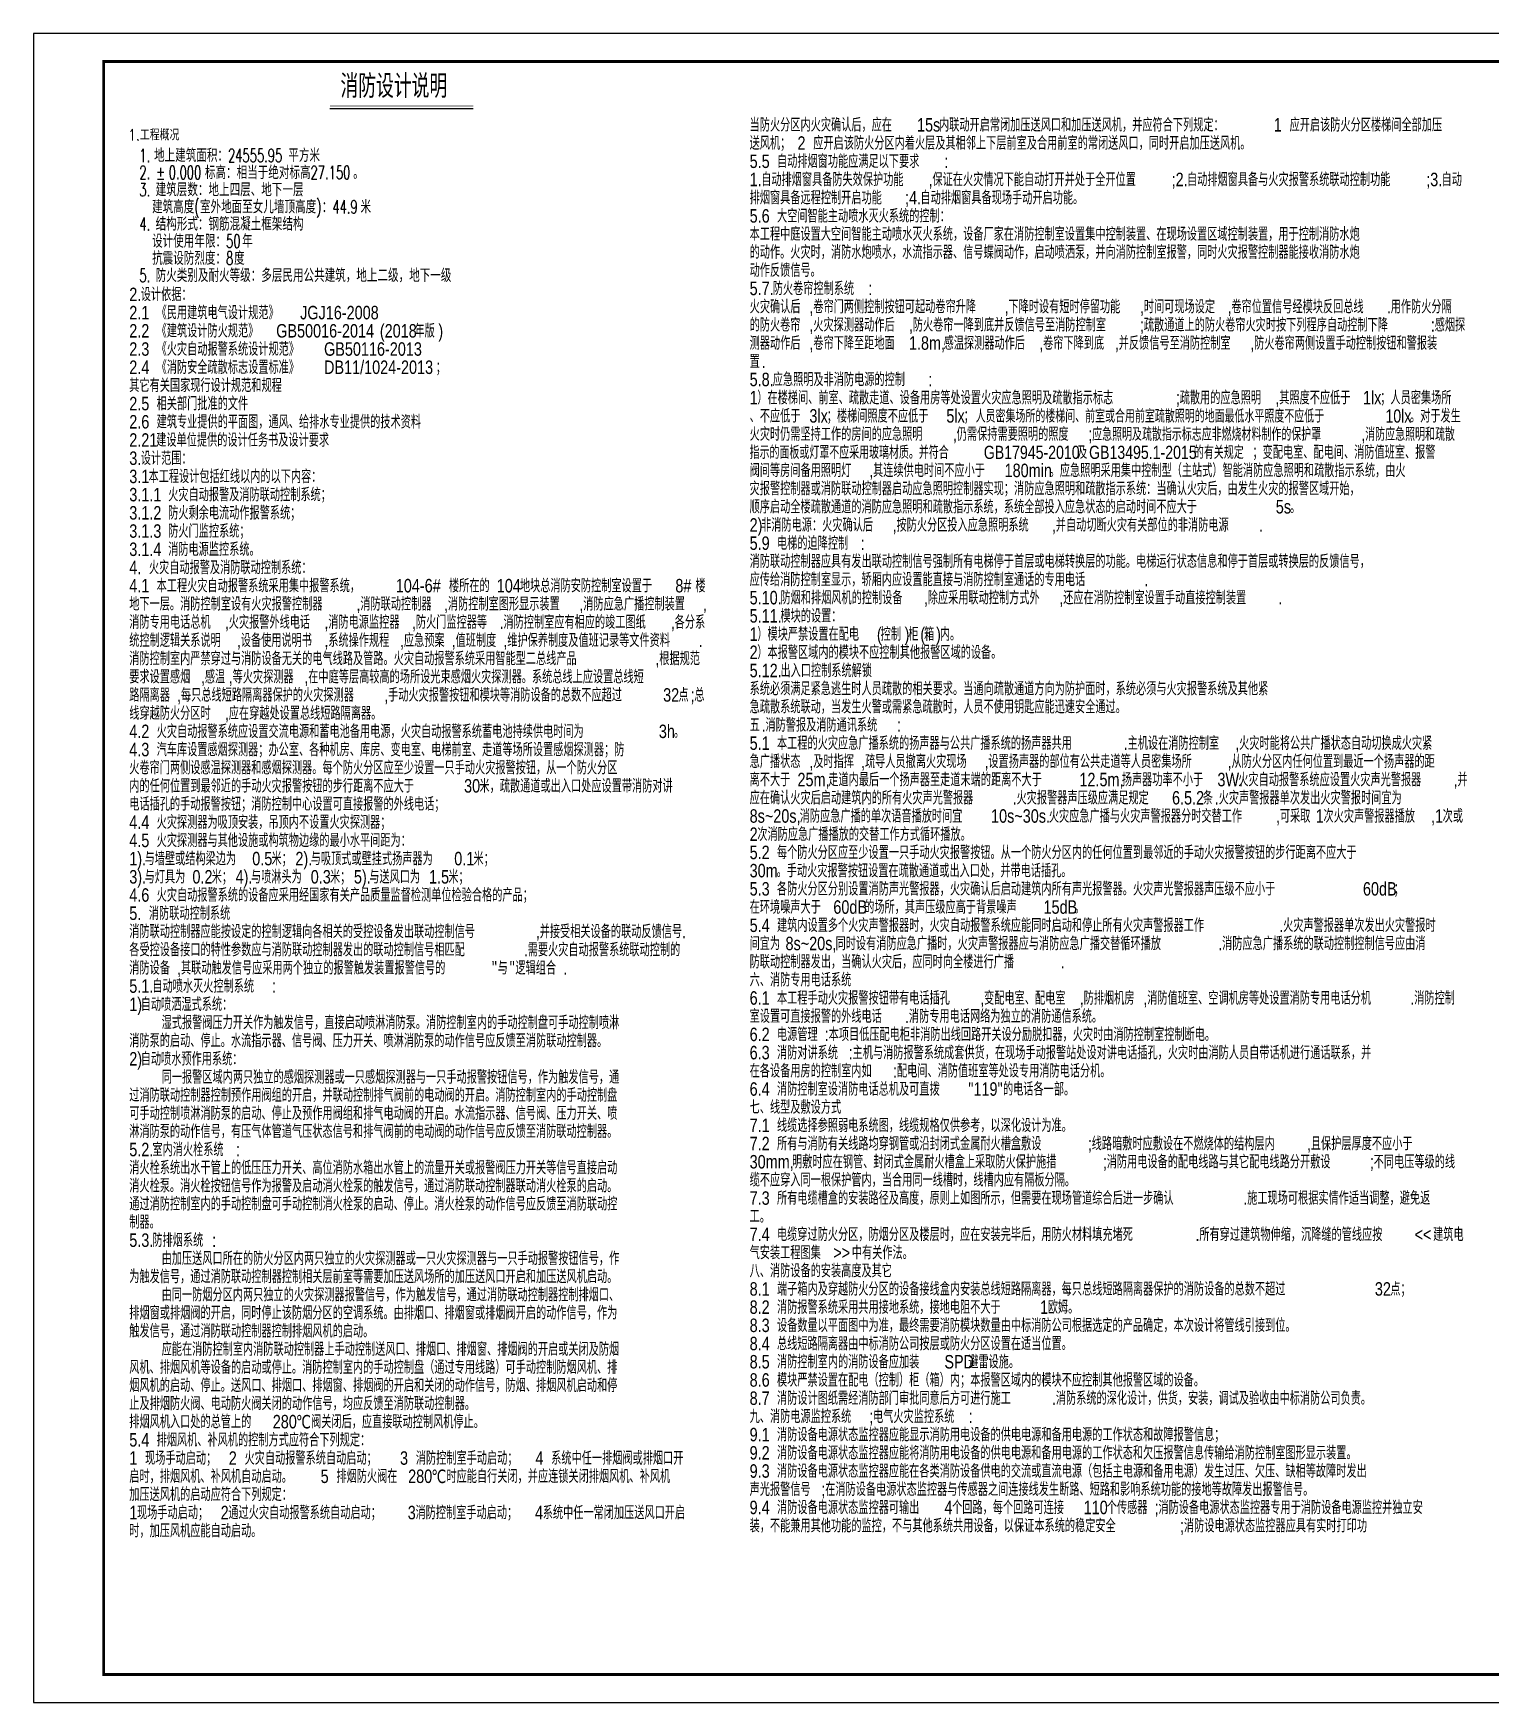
# Model space of a CAD drawing. Extents: x -54686 to 596156, y -555137 to 71395.
# Drawn here: x 84279 to 136153, y -411315 to -351915 of the extents above; entities that cross this region are included whole.
import ezdxf

# ---------------------------------------------------------------- set-up
doc = ezdxf.new("R2010")
doc.units = 0
doc.header["$LTSCALE"] = 1000
for name, color, linetype in [('DIM-系统', 3, 'CONTINUOUS'), ('TEL_TEXT', 3, 'CONTINUOUS'), ('TEL_TITLE', 6, 'CONTINUOUS')]:
    doc.layers.add(name, color=color, linetype=linetype)
doc.styles.add('_HZXY', font='ROS', dxfattribs={"width": 0.7, "bigfont": 'JD'})
doc.styles.add('_JD', font='ROS', dxfattribs={"width": 0.8, "bigfont": 'JD'})
doc.styles.add('_TEL_DIM', font='SIMPLEX', dxfattribs={"width": 0.8, "height": 3.5, "bigfont": 'HZTXT'})

msp = doc.modelspace()

# ---------------------------------------------------------------- linework, layer by layer
at = {"layer": 'TEL_TEXT', "color": 7}
msp.add_line((99940, -354597), (94837, -354597), dxfattribs=at)
at = {"layer": 'TEL_TEXT', "color": 0, "const_width": 21.4}
msp.add_lwpolyline([(99940, -354499), (94837, -354499)], dxfattribs=at)
at = {"layer": 'TEL_TITLE', "color": 6}
msp.add_lwpolyline([(84279, -411315), (168379, -411315), (168379, -351915), (84279, -351915)], close=True, dxfattribs=at)
at = {"layer": 'TEL_TITLE', "color": 6, "const_width": 100}
msp.add_lwpolyline([(86779, -410315), (167379, -410315), (167379, -352915), (86779, -352915)], close=True, dxfattribs=at)

# ---------------------------------------------------------------- texts
at = {"layer": 'DIM-系统', "style": '_TEL_DIM', "width": 0.8}
msp.add_text('1.工程概况 ', height=400, dxfattribs=at).set_placement((87660, -355724))
at = {"layer": 'TEL_TEXT'}
for s, height, style, width, p in [('消防设计说明', 833.3, '_HZXY', 0.8, (95211, -354210)), ('当防火分区内火灾确认后，应在', 476.28, '_JD', 0.8, (109776, -355409)), ('15s', 480, '_JD', 0.8, (115735, -355409)), ('内联动开启常闭加压送风口和加压送风机，并应符合下列规定：', 476.28, '_JD', 0.8, (116517, -355409)), ('1', 480, '_JD', 0.8, (128436, -355409)), ('应开启该防火分区楼梯间全部加压', 476.28, '_JD', 0.8, (128998, -355409)), ('送风机；', 476.3, '_JD', 0.8, (109776, -356057)), ('2', 480, '_JD', 0.8, (111479, -356057)), ('应开启该防火分区内着火层及其相邻上下层前室及合用前室的常闭送风口，同时开启加压送风机。', 476.28, '_JD', 0.8, (112041, -356057)), ('1.', 470, '_TEL_DIM', 0.64, (88051, -356492)), ('地上建筑面积：', 470, '_TEL_DIM', 0.8, (88575, -356492)), ('24555.95', 470, '_TEL_DIM', 0.64, (91207, -356492)), ('平方米', 470, '_TEL_DIM', 0.8, (93355, -356492)), ('5.5', 480, '_JD', 0.8, (109776, -356705)), ('自动排烟窗功能应满足以下要求', 476.28, '_JD', 0.8, (110750, -356705)), (':', 480, '_JD', 0.8, (116709, -356705)), ('2.', 470, '_TEL_DIM', 0.64, (88051, -357102)), ('±', 470, '_TEL_DIM', 0.8, (88632, -357102)), ('0.000', 470, '_TEL_DIM', 0.64, (89097, -357102)), ('标高：相当于绝对标高', 470, '_TEL_DIM', 0.8, (90386, -357102)), ('27.150', 470, '_TEL_DIM', 0.64, (94146, -357102)), ('。', 470, '_TEL_DIM', 0.8, (95665, -357102)), ('1.', 480, '_JD', 0.8, (109776, -357353)), ('自动排烟窗具备防失效保护功能', 476.28, '_JD', 0.8, (110187, -357353)), ('保证在火灾情况下能自动打开并处于全开位置', 476.28, '_JD', 0.8, (116284, -357353)), (';2.', 480, '_JD', 0.8, (124798, -357353)), ('自动排烟窗具备与火灾报警系统联动控制功能', 476.28, '_JD', 0.8, (125346, -357353)), (';3.', 480, '_JD', 0.8, (133860, -357353)), ('自动', 476.3, '_JD', 0.8, (134408, -357353)), ('3.', 470, '_TEL_DIM', 0.64, (88051, -357712)), ('建筑层数：地上四层、地下一层', 470, '_TEL_DIM', 0.8, (88632, -357712)), ('排烟窗具备远程控制开启功能', 476.28, '_JD', 0.8, (109776, -358001)), (';4.', 480, '_JD', 0.8, (115310, -358001)), ('自动排烟窗具备现场手动开启功能。', 476.28, '_JD', 0.8, (115858, -358001)), (',', 480, '_JD', 0.8, (116147, -357353)), ('建筑高度', 470, '_TEL_DIM', 0.8, (88505, -358322)), ('(', 470, '_TEL_DIM', 0.64, (90009, -358322)), ('室外地面至女儿墙顶高度', 470, '_TEL_DIM', 0.8, (90210, -358322)), (')', 470, '_TEL_DIM', 0.64, (94346, -358322)), ('：', 470, '_TEL_DIM', 0.8, (94546, -358322)), ('44.9', 470, '_TEL_DIM', 0.64, (94922, -358322)), ('米', 470, '_TEL_DIM', 0.8, (95925, -358322)), ('5.6', 480, '_JD', 0.8, (109776, -358649)), ('大空间智能主动喷水灭火系统的控制：', 476.28, '_JD', 0.8, (110750, -358649)), ('4.', 470, '_TEL_DIM', 0.64, (88051, -358932)), ('结构形式：钢筋混凝土框架结构', 470, '_TEL_DIM', 0.8, (88632, -358932)), ('本工程中庭设置大空间智能主动喷水灭火系统，设备厂家在消防控制室设置集中控制装置、在现场设置区域控制装置，用于控制消防水炮', 476.28, '_JD', 0.8, (109776, -359294)), ('设计使用年限：', 470, '_TEL_DIM', 0.8, (88505, -359542)), ('50', 470, '_TEL_DIM', 0.64, (91137, -359542)), ('年', 470, '_TEL_DIM', 0.8, (91710, -359542)), ('抗震设防烈度：', 470, '_TEL_DIM', 0.8, (88505, -360152)), ('8', 470, '_TEL_DIM', 0.64, (91137, -360152)), ('度', 470, '_TEL_DIM', 0.8, (91424, -360152)), ('的动作。火灾时，消防水炮喷水，水流指示器、信号蝶阀动作，启动喷洒泵，并向消防控制室报警，同时火灾报警控制器能接收消防水炮', 476.28, '_JD', 0.8, (109776, -359938)), ('5.', 470, '_TEL_DIM', 0.64, (88051, -360762)), ('防火类别及耐火等级：多层民用公共建筑，地上二级，地下一级', 470, '_TEL_DIM', 0.8, (88632, -360762)), ('动作反馈信号。', 476.3, '_JD', 0.8, (109776, -360582)), ('2.', 480, '_JD', 0.8, (87693, -361443)), ('设计依据：', 476.3, '_JD', 0.8, (88104, -361443)), ('5.7.', 480, '_JD', 0.8, (109776, -361230)), ('防火卷帘控制系统', 476.3, '_JD', 0.8, (110599, -361230)), (':', 480, '_JD', 0.8, (114004, -361230)), ('2.1', 480, '_JD', 0.8, (87693, -362091)), ('《民用建筑电气设计规范》', 476.28, '_JD', 0.8, (88667, -362091)), ('JGJ16-2008', 480, '_JD', 0.8, (93775, -362091)), ('火灾确认后', 476.3, '_JD', 0.8, (109776, -361878)), ('卷帘门两侧控制按钮可起动卷帘升降', 476.28, '_JD', 0.8, (112042, -361878)), ('下降时设有短时停留功能', 476.28, '_JD', 0.8, (118989, -361878)), ('时间可现场设定', 476.3, '_JD', 0.8, (123809, -361878)), ('卷帘位置信号经模块反回总线', 476.28, '_JD', 0.8, (126926, -361878)), ('用作防火分隔', 476.3, '_JD', 0.8, (132597, -361878)), ('2.2', 480, '_JD', 0.8, (87693, -362739)), ('《建筑设计防火规范》', 476.3, '_JD', 0.8, (88667, -362739)), ('GB50016-2014', 480, '_JD', 0.8, (92923, -362739)), ('(2018', 480, '_JD', 0.8, (96613, -362739)), ('年版', 476.3, '_JD', 0.8, (97844, -362739)), (')', 480, '_JD', 0.8, (98695, -362739)), ('的防火卷帘', 476.3, '_JD', 0.8, (109776, -362526)), (',', 480, '_JD', 0.8, (111904, -361878)), ('火灾探测器动作后', 476.3, '_JD', 0.8, (112042, -362526)), ('防火卷帘一降到底并反馈信号至消防控制室', 476.28, '_JD', 0.8, (115584, -362526)), (',', 480, '_JD', 0.8, (118852, -361878)), (',', 480, '_JD', 0.8, (123672, -361878)), (';', 480, '_JD', 0.8, (123672, -362526)), ('疏散通道上的防火卷帘火灾时按下列程序自动控制下降', 476.28, '_JD', 0.8, (123809, -362526)), (',', 480, '_JD', 0.8, (126789, -361878)), ('.', 480, '_JD', 0.8, (132460, -361878)), (':', 480, '_JD', 0.8, (134025, -362526)), ('感烟探', 476.3, '_JD', 0.8, (134162, -362526)), ('2.3', 480, '_JD', 0.8, (87693, -363387)), ('《火灾自动报警系统设计规范》', 476.28, '_JD', 0.8, (88667, -363387)), ('GB50116-2013', 480, '_JD', 0.8, (94626, -363387)), ('测器动作后', 476.3, '_JD', 0.8, (109776, -363174)), (',', 480, '_JD', 0.8, (111904, -362526)), ('卷帘下降至距地面', 476.3, '_JD', 0.8, (112042, -363174)), ('1.8m,', 480, '_JD', 0.8, (115447, -363174)), (',', 480, '_JD', 0.8, (115447, -362526)), ('感温探测器动作后', 476.3, '_JD', 0.8, (116681, -363174)), ('卷帘下降到底', 476.3, '_JD', 0.8, (120224, -363174)), ('并反馈信号至消防控制室', 476.28, '_JD', 0.8, (122915, -363174)), ('防火卷帘两侧设置手动控制按钮和警报装', 476.28, '_JD', 0.8, (127735, -363174)), ('《消防安全疏散标志设置标准》', 476.28, '_JD', 0.8, (88667, -364035)), ('置', 476, '_JD', 0.8, (109776, -363822)), (',', 480, '_JD', 0.8, (111904, -363174)), (',', 480, '_JD', 0.8, (120087, -363174)), (',', 480, '_JD', 0.8, (122778, -363174)), (',', 480, '_JD', 0.8, (127597, -363174)), ('2.4', 480, '_JD', 0.8, (87693, -364035)), ('DB11/1024-2013', 480, '_JD', 0.8, (94626, -364035)), ('；', 476, '_JD', 0.8, (98603, -364035)), ('5.8.', 480, '_JD', 0.8, (109776, -364470)), ('.', 480, '_JD', 0.8, (110202, -363822)), ('应急照明及非消防电源的控制', 476.28, '_JD', 0.8, (110599, -364470)), (':', 480, '_JD', 0.8, (116133, -364470)), ('其它有关国家现行设计规范和规程', 476.28, '_JD', 0.8, (87693, -364680)), ('1', 480, '_JD', 0.8, (109776, -365118)), ('）在楼梯间、前室、疏散走道、设备用房等处设置火灾应急照明及疏散指示标志', 476.28, '_JD', 0.8, (110050, -365118)), ('疏散用的应急照明', 476.3, '_JD', 0.8, (125086, -365118)), ('其照度不应低于', 476.3, '_JD', 0.8, (128629, -365118)), ('1lx', 480, '_JD', 0.8, (131608, -365118)), ('；人员密集场所', 476.3, '_JD', 0.8, (132225, -365118)), ('2.5', 480, '_JD', 0.8, (87693, -365328)), ('相关部门批准的文件', 476.3, '_JD', 0.8, (88667, -365328)), ('、不应低于', 476.3, '_JD', 0.8, (109776, -365766)), ('3lx', 480, '_JD', 0.8, (111904, -365766)), ('；楼梯间照度不应低于', 476.3, '_JD', 0.8, (112522, -365766)), ('5lx', 480, '_JD', 0.8, (116778, -365766)), ('人员密集场所的楼梯间、前室或合用前室疏散照明的地面最低水平照度不应低于', 466.36, '_JD', 0.8, (117821, -365766)), (';', 480, '_JD', 0.8, (124949, -365118)), (',', 480, '_JD', 0.8, (128491, -365118)), ('10lx', 470, '_JD', 0.8, (132409, -365766)), ('。对于发生', 476.3, '_JD', 0.8, (133282, -365766)), ('2.6', 480, '_JD', 0.8, (87693, -365976)), ('建筑专业提供的平面图，通风、给排水专业提供的技术资料', 476.28, '_JD', 0.8, (88667, -365976)), ('火灾时仍需坚持工作的房间的应急照明', 476.28, '_JD', 0.8, (109776, -366414)), ('仍需保持需要照明的照度', 476.28, '_JD', 0.8, (117150, -366414)), ('；', 476, '_JD', 0.8, (117395, -365766)), ('应急照明及疏散指示标志应非燃烧材料制作的保护罩', 466.36, '_JD', 0.8, (121969, -366414)), ('消防应急照明和疏散', 466.4, '_JD', 0.8, (131690, -366414)), ('2.21', 480, '_JD', 0.8, (87693, -366624)), ('建设单位提供的设计任务书及设计要求', 476.28, '_JD', 0.8, (88653, -366624)), (',', 480, '_JD', 0.8, (117012, -366414)), (';', 480, '_JD', 0.8, (121832, -366414)), (',', 470, '_JD', 0.8, (131556, -366414)), ('3.', 480, '_JD', 0.8, (87693, -367272)), ('设计范围：', 476.3, '_JD', 0.8, (88104, -367272)), ('指示的面板或灯罩不应采用玻璃材质。并符合', 466.36, '_JD', 0.8, (109776, -367058)), ('GB17945-2010', 470, '_JD', 0.8, (118112, -367058)), ('及', 466, '_JD', 0.8, (121442, -367058)), ('GB13495.1-2015', 470, '_JD', 0.8, (121859, -367058)), ('的有关规定', 466.4, '_JD', 0.8, (125592, -367058)), ('；变配电室、配电间、消防值班室、报警', 476.28, '_JD', 0.8, (127676, -367058)), ('3.1', 480, '_JD', 0.8, (87693, -367920)), ('本工程设计包括红线以内的以下内容：', 476.28, '_JD', 0.8, (88379, -367920)), ('阀间等房间备用照明灯', 476.3, '_JD', 0.8, (109776, -367706)), (',', 480, '_JD', 0.8, (114033, -367706)), ('其连续供电时间不应小于', 476.28, '_JD', 0.8, (114170, -367706)), ('180min', 480, '_JD', 0.8, (118852, -367706)), ('。应急照明采用集中控制型（主站式）智能消防应急照明和疏散指示系统，由火', 476.28, '_JD', 0.8, (120457, -367706)), ('3.1.1', 480, '_JD', 0.8, (87693, -368568)), ('火灾自动报警及消防联动控制系统；', 476.28, '_JD', 0.8, (89078, -368568)), ('灾报警控制器或消防联动控制器启动应急照明控制器实现；消防应急照明和疏散指示系统：当确认火灾后，由发生火灾的报警区域开始，', 476.28, '_JD', 0.8, (109776, -368351)), ('3.1.2', 480, '_JD', 0.8, (87693, -369216)), ('防火剩余电流动作报警系统；', 476.28, '_JD', 0.8, (89078, -369216)), ('顺序启动全楼疏散通道的消防应急照明和疏散指示系统，系统全部投入应急状态的启动时间不应大于', 476.28, '_JD', 0.8, (109776, -368999)), ('5s', 480, '_JD', 0.8, (128506, -368999)), ('。', 476, '_JD', 0.8, (129013, -368999)), ('3.1.3', 480, '_JD', 0.8, (87693, -369864)), ('防火门监控系统；', 476.3, '_JD', 0.8, (89078, -369864)), ('2)', 480, '_JD', 0.8, (109776, -369647)), ('非消防电源：火灾确认后', 476.28, '_JD', 0.8, (110185, -369647)), ('按防火分区投入应急照明系统', 476.28, '_JD', 0.8, (115004, -369647)), ('并自动切断火灾有关部位的非消防电源', 476.28, '_JD', 0.8, (120675, -369647)), ('3.1.4', 480, '_JD', 0.8, (87693, -370512)), ('消防电源监控系统。', 476.3, '_JD', 0.8, (89078, -370512)), ('5.9', 480, '_JD', 0.8, (109776, -370295)), ('电梯的迫降控制', 476.3, '_JD', 0.8, (110750, -370295)), (':', 480, '_JD', 0.8, (113729, -370295)), (',', 480, '_JD', 0.8, (114867, -369647)), (',', 480, '_JD', 0.8, (120538, -369647)), ('.', 480, '_JD', 0.8, (127912, -369647)), ('火灾自动报警及消防联动控制系统：', 476.28, '_JD', 0.8, (88392, -371160)), ('消防联动控制器应具有发出联动控制信号强制所有电梯停于首层或电梯转换层的功能。电梯运行状态信息和停于首层或转换层的反馈信号，', 476.28, '_JD', 0.8, (109776, -370939)), ('4.', 480, '_JD', 0.8, (87693, -371160)), ('应传给消防控制室显示，轿厢内应设置能直接与消防控制室通话的专用电话', 476.28, '_JD', 0.8, (109776, -371587)), ('4.1', 480, '_JD', 0.8, (87693, -371808)), ('本工程火灾自动报警系统采用集中报警系统，', 476.28, '_JD', 0.8, (88667, -371808)), ('104-6#', 480, '_JD', 0.8, (97180, -371808)), ('楼所在的', 476.3, '_JD', 0.8, (99073, -371808)), ('104', 480, '_JD', 0.8, (100775, -371808)), ('地块总消防安防控制室设置于', 476.28, '_JD', 0.8, (101598, -371808)), ('8#', 480, '_JD', 0.8, (107132, -371808)), ('楼', 476, '_JD', 0.8, (107845, -371808)), ('5.10.', 480, '_JD', 0.8, (109776, -372235)), ('防烟和排烟风机的控制设备', 476.28, '_JD', 0.8, (110873, -372235)), ('除应采用联动控制方式外', 476.28, '_JD', 0.8, (116118, -372235)), ('还应在消防控制室设置手动直接控制装置', 476.28, '_JD', 0.8, (120938, -372235)), ('.', 480, '_JD', 0.8, (123824, -371587)), ('地下一层。消防控制室设有火灾报警控制器', 476.28, '_JD', 0.8, (87693, -372456)), (',', 480, '_JD', 0.8, (95781, -372456)), ('消防联动控制器', 476.3, '_JD', 0.8, (95918, -372456)), (',', 480, '_JD', 0.8, (98898, -372456)), ('消防控制室图形显示装置', 476.28, '_JD', 0.8, (99035, -372456)), (',', 480, '_JD', 0.8, (103717, -372456)), ('消防应急广播控制装置', 476.3, '_JD', 0.8, (103854, -372456)), (',', 480, '_JD', 0.8, (108111, -372456)), ('5.11.', 480, '_JD', 0.8, (109776, -372883)), ('模块的设置：', 476.3, '_JD', 0.8, (110873, -372883)), (',', 480, '_JD', 0.8, (115981, -372235)), (',', 480, '_JD', 0.8, (120801, -372235)), ('.', 480, '_JD', 0.8, (128600, -372235)), ('消防专用电话总机', 476.3, '_JD', 0.8, (87693, -373104)), (',', 480, '_JD', 0.8, (91098, -373104)), ('火灾报警外线电话', 476.3, '_JD', 0.8, (91235, -373104)), (',', 480, '_JD', 0.8, (94641, -373104)), ('消防电源监控器', 476.3, '_JD', 0.8, (94778, -373104)), (',', 480, '_JD', 0.8, (97758, -373104)), ('防火门监控器等', 476.3, '_JD', 0.8, (97895, -373104)), ('.', 480, '_JD', 0.8, (100875, -373104)), ('消防控制室应有相应的竣工图纸', 476.28, '_JD', 0.8, (101012, -373104)), (',', 480, '_JD', 0.8, (106971, -373104)), ('各分系', 476.3, '_JD', 0.8, (107108, -373104)), ('）模块严禁设置在配电', 476.3, '_JD', 0.8, (110050, -373531)), ('(', 480, '_JD', 0.8, (114307, -373531)), ('控制', 476.3, '_JD', 0.8, (114441, -373531)), (')', 480, '_JD', 0.8, (115293, -373531)), ('柜', 476, '_JD', 0.8, (115427, -373531)), ('(', 480, '_JD', 0.8, (115853, -373531)), ('箱', 476, '_JD', 0.8, (115987, -373531)), (')', 480, '_JD', 0.8, (116413, -373531)), ('内。', 476.3, '_JD', 0.8, (116547, -373531)), ('统控制逻辑关系说明', 476.3, '_JD', 0.8, (87693, -373752)), ('设备使用说明书', 476.3, '_JD', 0.8, (91661, -373752)), ('系统操作规程', 476.3, '_JD', 0.8, (94778, -373752)), ('应急预案', 476.3, '_JD', 0.8, (97469, -373752)), ('值班制度', 476.3, '_JD', 0.8, (99309, -373752)), ('维护保养制度及值班记录等文件资料', 476.28, '_JD', 0.8, (101149, -373752)), ('1', 480, '_JD', 0.8, (109776, -373531)), ('消防控制室内严禁穿过与消防设备无关的电气线路及管路。火灾自动报警系统采用智能型二总线产品', 476.28, '_JD', 0.8, (87693, -374400)), (',', 480, '_JD', 0.8, (91524, -373752)), (',', 480, '_JD', 0.8, (94641, -373752)), (',', 480, '_JD', 0.8, (97332, -373752)), (',', 480, '_JD', 0.8, (99172, -373752)), (',', 480, '_JD', 0.8, (101012, -373752)), ('根据规范', 476.3, '_JD', 0.8, (106560, -374400)), ('.', 480, '_JD', 0.8, (107960, -373752)), ('2', 480, '_JD', 0.8, (109776, -374179)), ('）本报警区域内的模块不应控制其他报警区域的设备。', 476.28, '_JD', 0.8, (110050, -374179)), ('要求设置感烟', 476.3, '_JD', 0.8, (87693, -375048)), ('感温', 476.3, '_JD', 0.8, (90384, -375048)), ('等火灾探测器', 476.3, '_JD', 0.8, (91373, -375048)), ('在中庭等层高较高的场所设光束感烟火灾探测器。系统总线上应设置总线短', 476.28, '_JD', 0.8, (94064, -375048)), (',', 480, '_JD', 0.8, (106423, -374400)), ('5.12.', 480, '_JD', 0.8, (109776, -374827)), ('出入口控制系统解锁', 476.3, '_JD', 0.8, (110873, -374827)), ('路隔离器', 476.3, '_JD', 0.8, (87693, -375696)), ('每只总线短路隔离器保护的火灾探测器', 476.28, '_JD', 0.8, (89533, -375696)), (',', 480, '_JD', 0.8, (90247, -375048)), (',', 480, '_JD', 0.8, (91235, -375048)), (',', 480, '_JD', 0.8, (93927, -375048)), ('手动火灾报警按钮和模块等消防设备的总数不应超过', 476.28, '_JD', 0.8, (96906, -375696)), ('32', 480, '_JD', 0.8, (106697, -375696)), ('点', 476, '_JD', 0.8, (107245, -375696)), (';', 480, '_JD', 0.8, (107671, -375696)), ('总', 476, '_JD', 0.8, (107808, -375696)), ('系统必须满足紧急逃生时人员疏散的相关要求。当通向疏散通道方向为防护面时，系统必须与火灾报警系统及其他紧', 476.28, '_JD', 0.8, (109776, -375471)), ('线穿越防火分区时', 476.3, '_JD', 0.8, (87693, -376344)), (',', 480, '_JD', 0.8, (89396, -375696)), ('应在穿越处设置总线短路隔离器。', 476.28, '_JD', 0.8, (91235, -376344)), (',', 480, '_JD', 0.8, (96769, -375696)), ('急疏散系统联动，当发生火警或需紧急疏散时，人员不使用钥匙应能迅速安全通过。', 476.28, '_JD', 0.8, (109776, -376116)), ('4.2', 480, '_JD', 0.8, (87693, -376992)), ('火灾自动报警系统应设置交流电源和蓄电池备用电源，火灾自动报警系统蓄电池持续供电时间为', 476.28, '_JD', 0.8, (88667, -376992)), (',', 480, '_JD', 0.8, (91098, -376344)), ('3h', 480, '_JD', 0.8, (106545, -376992)), ('五', 476, '_JD', 0.8, (109776, -376764)), ('消防警报及消防通讯系统', 476.28, '_JD', 0.8, (110339, -376764)), (':', 480, '_JD', 0.8, (115021, -376764)), ('4.3', 480, '_JD', 0.8, (87693, -377640)), ('汽车库设置感烟探测器；办公室、各种机房、库房、变电室、电梯前室、走道等场所设置感烟探测器；防', 476.28, '_JD', 0.8, (88667, -377640)), ('。', 476, '_JD', 0.8, (107080, -376992)), ('5.1', 480, '_JD', 0.8, (109776, -377412)), ('.', 480, '_JD', 0.8, (110202, -376764)), ('本工程的火灾应急广播系统的扬声器与公共广播系统的扬声器共用', 476.28, '_JD', 0.8, (110750, -377412)), ('主机设在消防控制室', 476.3, '_JD', 0.8, (123231, -377412)), ('火灾时能将公共广播状态自动切换成火灾紧', 476.28, '_JD', 0.8, (127200, -377412)), ('火卷帘门两侧设感温探测器和感烟探测器。每个防火分区应至少设置一只手动火灾报警按钮，从一个防火分区', 476.28, '_JD', 0.8, (87693, -378284)), ('急广播状态', 476.3, '_JD', 0.8, (109776, -378060)), ('及时指挥', 476.3, '_JD', 0.8, (112042, -378060)), ('疏导人员撤离火灾现场', 476.3, '_JD', 0.8, (113881, -378060)), ('设置扬声器的部位有公共走道等人员密集场所', 476.28, '_JD', 0.8, (118275, -378060)), ('.', 480, '_JD', 0.8, (123094, -377412)), ('从防火分区内任何位置到最近一个扬声器的距', 476.28, '_JD', 0.8, (126926, -378060)), (',', 480, '_JD', 0.8, (127063, -377412)), ('离不大于', 476.3, '_JD', 0.8, (109776, -378708)), ('25m,', 480, '_JD', 0.8, (111479, -378708)), (',', 480, '_JD', 0.8, (111904, -378060)), ('走道内最后一个扬声器至走道末端的距离不大于', 476.28, '_JD', 0.8, (112576, -378708)), (',', 480, '_JD', 0.8, (113744, -378060)), (',', 480, '_JD', 0.8, (118138, -378060)), ('12.5m,', 480, '_JD', 0.8, (121515, -378708)), ('扬声器功率不小于', 476.3, '_JD', 0.8, (123024, -378708)), ('3W.', 480, '_JD', 0.8, (126429, -378708)), (',', 480, '_JD', 0.8, (126789, -378060)), ('火灾自动报警系统应设置火灾声光警报器', 476.28, '_JD', 0.8, (127170, -378708)), ('并', 476, '_JD', 0.8, (134969, -378708)), ('内的任何位置到最邻近的手动火灾报警按钮的步行距离不应大于', 476.28, '_JD', 0.8, (87693, -378932)), ('30', 480, '_JD', 0.8, (99612, -378932)), ('米，疏散通道或出入口处应设置带消防对讲', 476.28, '_JD', 0.8, (100160, -378932)), ('应在确认火灾后启动建筑内的所有火灾声光警报器', 476.28, '_JD', 0.8, (109776, -379356)), ('火灾报警器声压级应满足规定', 476.28, '_JD', 0.8, (119278, -379356)), ('6.5.2', 480, '_JD', 0.8, (124812, -379356)), ('条', 476, '_JD', 0.8, (125909, -379356)), ('火灾声警报器单次发出火灾警报时间宜为', 476.28, '_JD', 0.8, (126472, -379356)), (',', 480, '_JD', 0.8, (134832, -378708)), ('电话插孔的手动报警按钮；消防控制中心设置可直接报警的外线电话；', 476.28, '_JD', 0.8, (87693, -379576)), ('8s~20s,', 480, '_JD', 0.8, (109776, -380004)), ('消防应急广播的单次语音播放时间宜', 476.28, '_JD', 0.8, (111559, -380004)), ('10s~30s.', 480, '_JD', 0.8, (118370, -380004)), ('.', 480, '_JD', 0.8, (119141, -379356)), ('火灾应急广播与火灾声警报器分时交替工作', 476.28, '_JD', 0.8, (120427, -380004)), ('.', 480, '_JD', 0.8, (126335, -379356)), ('可采取', 476.3, '_JD', 0.8, (128652, -380004)), ('1', 480, '_JD', 0.8, (129929, -380004)), ('次火灾声警报器播放', 476.3, '_JD', 0.8, (130203, -380004)), (',1', 480, '_JD', 0.8, (134034, -380004)), ('次或', 476.3, '_JD', 0.8, (134446, -380004)), ('4.4', 480, '_JD', 0.8, (87693, -380224)), ('火灾探测器为吸顶安装，吊顶内不设置火灾探测器；', 476.28, '_JD', 0.8, (88667, -380224)), ('次消防应急广播播放的交替工作方式循环播放。', 476.28, '_JD', 0.8, (110050, -380652)), (',', 480, '_JD', 0.8, (128515, -380004)), ('4.5', 480, '_JD', 0.8, (87693, -380872)), ('火灾探测器与其他设施或构筑物边缘的最小水平间距为：', 476.28, '_JD', 0.8, (88667, -380872)), ('2', 480, '_JD', 0.8, (109776, -380652)), ('1).', 480, '_JD', 0.8, (87693, -381520)), ('与墙壁或结构梁边为', 476.3, '_JD', 0.8, (88239, -381520)), ('0.5', 480, '_JD', 0.8, (92070, -381520)), ('米；', 476.3, '_JD', 0.8, (92756, -381520)), ('2).', 480, '_JD', 0.8, (93607, -381520)), ('与吸顶式或壁挂式扬声器为', 476.28, '_JD', 0.8, (94153, -381520)), ('0.1', 480, '_JD', 0.8, (99261, -381520)), ('米；', 476.3, '_JD', 0.8, (99947, -381520)), ('5.2', 480, '_JD', 0.8, (109776, -381300)), ('每个防火分区应至少设置一只手动火灾报警按钮。从一个防火分区内的任何位置到最邻近的手动火灾报警按钮的步行距离不应大于', 476.28, '_JD', 0.8, (110750, -381300)), ('3).', 480, '_JD', 0.8, (87693, -382168)), ('与灯具为', 476.3, '_JD', 0.8, (88239, -382168)), ('0.2', 480, '_JD', 0.8, (89941, -382168)), ('米；', 476.3, '_JD', 0.8, (90627, -382168)), ('4).', 480, '_JD', 0.8, (91478, -382168)), ('与喷淋头为', 476.3, '_JD', 0.8, (92024, -382168)), ('0.3', 480, '_JD', 0.8, (94153, -382168)), ('米；', 476.3, '_JD', 0.8, (94838, -382168)), ('5).', 480, '_JD', 0.8, (95690, -382168)), ('与送风口为', 476.3, '_JD', 0.8, (96236, -382168)), ('1.5', 480, '_JD', 0.8, (98364, -382168)), ('米；', 476.3, '_JD', 0.8, (99050, -382168)), ('30m', 480, '_JD', 0.8, (109776, -381948)), ('。手动火灾报警按钮设置在疏散通道或出入口处，并带电话插孔。', 476.28, '_JD', 0.8, (110736, -381948)), ('4.6', 480, '_JD', 0.8, (87693, -382816)), ('火灾自动报警系统的设备应采用经国家有关产品质量监督检测单位检验合格的产品；', 476.28, '_JD', 0.8, (88667, -382816)), ('5.3', 480, '_JD', 0.8, (109776, -382596)), ('各防火分区分别设置消防声光警报器，火灾确认后启动建筑内所有声光报警器。火灾声光警报器声压级不应小于', 476.28, '_JD', 0.8, (110750, -382596)), ('60dB', 480, '_JD', 0.8, (131608, -382596)), ('；', 476, '_JD', 0.8, (132705, -382596)), ('5.', 480, '_JD', 0.8, (87693, -383464)), ('消防联动控制系统', 476.3, '_JD', 0.8, (88392, -383464)), ('在环境噪声大于', 476.3, '_JD', 0.8, (109776, -383244)), ('60dB', 480, '_JD', 0.8, (112756, -383244)), ('的场所，其声压级应高于背景噪声', 476.28, '_JD', 0.8, (113853, -383244)), ('15dB', 480, '_JD', 0.8, (120238, -383244)), ('。', 476, '_JD', 0.8, (121335, -383244)), ('消防联动控制器应能按设定的控制逻辑向各相关的受控设备发出联动控制信号', 476.28, '_JD', 0.8, (87693, -384112)), ('并接受相关设备的联动反馈信号.', 476.28, '_JD', 0.8, (102303, -384112)), ('5.4', 480, '_JD', 0.8, (109776, -383892)), ('建筑内设置多个火灾声警报器时，火灾自动报警系统应能同时启动和停止所有火灾声警报器工作', 476.28, '_JD', 0.8, (110750, -383892)), ('火灾声警报器单次发出火灾警报时', 476.28, '_JD', 0.8, (128765, -383892)), ('各受控设备接口的特性参数应与消防联动控制器发出的联动控制信号相匹配', 476.28, '_JD', 0.8, (87693, -384760)), ('需要火灾自动报警系统联动控制的', 476.28, '_JD', 0.8, (101877, -384760)), (',', 480, '_JD', 0.8, (102166, -384112)), ('间宜为', 476.3, '_JD', 0.8, (109776, -384540)), ('8s~20s,', 480, '_JD', 0.8, (111053, -384540)), ('同时设有消防应急广播时，火灾声警报器应与消防应急广播交替循环播放', 476.28, '_JD', 0.8, (112836, -384540)), ('消防应急广播系统的联动控制控制信号应由消', 476.28, '_JD', 0.8, (126595, -384540)), ('.', 480, '_JD', 0.8, (128628, -383892)), ('消防设备', 476.3, '_JD', 0.8, (87693, -385408)), ('其联动触发信号应采用两个独立的报警触发装置报警信号的', 476.28, '_JD', 0.8, (89533, -385408)), ('与', 476, '_JD', 0.8, (100806, -385408)), ('逻辑组合', 476.3, '_JD', 0.8, (101437, -385408)), ('.', 480, '_JD', 0.8, (101740, -384760)), ('防联动控制器发出，当确认火灾后，应同时向全楼进行广播', 476.28, '_JD', 0.8, (109776, -385188)), ('.', 480, '_JD', 0.8, (126457, -384540)), (',', 480, '_JD', 0.8, (89396, -385408)), ('"', 480, '_JD', 0.8, (100600, -385408)), ('"', 480, '_JD', 0.8, (101232, -385408)), ('.', 480, '_JD', 0.8, (103140, -385408)), ('六、消防专用电话系统', 476.3, '_JD', 0.8, (109776, -385832)), ('.', 480, '_JD', 0.8, (120844, -385188)), ('5.1.', 480, '_JD', 0.8, (87693, -386056)), ('自动喷水灭火控制系统', 476.3, '_JD', 0.8, (88516, -386056)), (':', 480, '_JD', 0.8, (92773, -386056)), ('6.1', 480, '_JD', 0.8, (109776, -386480)), ('本工程手动火灾报警按钮带有电话插孔', 476.28, '_JD', 0.8, (110750, -386480)), ('变配电室、配电室', 476.3, '_JD', 0.8, (118123, -386480)), ('防排烟机房', 476.3, '_JD', 0.8, (121666, -386480)), ('消防值班室、空调机房等处设置消防专用电话分机', 476.28, '_JD', 0.8, (123931, -386480)), ('消防控制', 476.3, '_JD', 0.8, (133433, -386480)), ('1)', 480, '_JD', 0.8, (87693, -386704)), ('自动喷洒湿式系统：', 476.3, '_JD', 0.8, (88102, -386704)), ('室设置可直接报警的外线电话', 476.28, '_JD', 0.8, (109776, -387128)), ('消防专用电话网络为独立的消防通信系统。', 476.28, '_JD', 0.8, (115447, -387128)), (',', 480, '_JD', 0.8, (117986, -386480)), (',', 480, '_JD', 0.8, (121529, -386480)), (',', 480, '_JD', 0.8, (123794, -386480)), ('.', 480, '_JD', 0.8, (133296, -386480)), ('湿式报警阀压力开关作为触发信号，直接启动喷淋消防泵。消防控制室内的手动控制盘可手动控制喷淋', 476.28, '_JD', 0.8, (88845, -387352)), ('电源管理', 476.3, '_JD', 0.8, (110750, -387776)), ('本项目低压配电柜非消防出线回路开关设分励脱扣器，火灾时由消防控制室控制断电。', 476.28, '_JD', 0.8, (112590, -387776)), ('.', 480, '_JD', 0.8, (115310, -387128)), ('消防泵的启动、停止。水流指示器、信号阀、压力开关、喷淋消防泵的动作信号应反馈至消防联动控制器。', 476.28, '_JD', 0.8, (87693, -387997)), ('6.2', 480, '_JD', 0.8, (109776, -387776)), (':', 480, '_JD', 0.8, (112452, -387776)), ('2)', 480, '_JD', 0.8, (87693, -388645)), ('自动喷水预作用系统：', 476.3, '_JD', 0.8, (88102, -388645)), ('6.3', 480, '_JD', 0.8, (109776, -388424)), ('消防对讲系统', 476.3, '_JD', 0.8, (110750, -388424)), (':', 480, '_JD', 0.8, (113304, -388424)), ('主机与消防报警系统成套供货，在现场手动报警站处设对讲电话插孔，火灾时由消防人员自带话机进行通话联系，并', 476.28, '_JD', 0.8, (113441, -388424)), ('同一报警区域内两只独立的感烟探测器或一只感烟探测器与一只手动报警按钮信号，作为触发信号，通', 476.28, '_JD', 0.8, (88845, -389293)), ('在各设备用房的控制室内如', 476.28, '_JD', 0.8, (109776, -389072)), (':', 480, '_JD', 0.8, (114884, -389072)), ('配电间、消防值班室等处设专用消防电话分机。', 476.28, '_JD', 0.8, (115021, -389072)), ('过消防联动控制器控制预作用阀组的开启，并联动控制排气阀前的电动阀的开启。消防控制室内的手动控制盘', 476.28, '_JD', 0.8, (87693, -389937)), ('6.4', 480, '_JD', 0.8, (109776, -389720)), ('消防控制室设消防电话总机及可直拨', 476.28, '_JD', 0.8, (110750, -389720)), ('"119"', 480, '_JD', 0.8, (117561, -389720)), ('的电话各一部。', 476.3, '_JD', 0.8, (118795, -389720)), ('可手动控制喷淋消防泵的启动、停止及预作用阀组和排气电动阀的开启。水流指示器、信号阀、压力开关、喷', 476.28, '_JD', 0.8, (87693, -390581)), ('七、线型及敷设方式', 476.3, '_JD', 0.8, (109776, -390364)), ('淋消防泵的动作信号，有压气体管道气压状态信号和排气阀前的电动阀的动作信号应反馈至消防联动控制器。', 476.28, '_JD', 0.8, (87693, -391225)), ('7.1', 480, '_JD', 0.8, (109776, -391012)), ('线缆选择参照弱电系统图，线缆规格仅供参考，以深化设计为准。', 476.28, '_JD', 0.8, (110750, -391012)), ('5.2.', 480, '_JD', 0.8, (87693, -391873)), ('室内消火栓系统', 476.3, '_JD', 0.8, (88516, -391873)), ('7.2', 480, '_JD', 0.8, (109776, -391660)), ('所有与消防有关线路均穿钢管或沿封闭式金属耐火槽盒敷设', 476.28, '_JD', 0.8, (110750, -391660)), (';', 480, '_JD', 0.8, (121817, -391660)), ('线路暗敷时应敷设在不燃烧体的结构层内', 476.28, '_JD', 0.8, (121954, -391660)), ('且保护层厚度不应小于', 476.3, '_JD', 0.8, (129754, -391660)), ('消火栓系统出水干管上的低压压力开关、高位消防水箱出水管上的流量开关或报警阀压力开关等信号直接启动', 476.28, '_JD', 0.8, (87693, -392518)), (':', 480, '_JD', 0.8, (91495, -391873)), ('30mm,', 480, '_JD', 0.8, (109776, -392308)), ('明敷时应在钢管、封闭式金属耐火槽盒上采取防火保护施措', 476.28, '_JD', 0.8, (111285, -392308)), (';', 480, '_JD', 0.8, (122352, -392308)), ('消防用电设备的配电线路与其它配电线路分开敷设', 476.28, '_JD', 0.8, (122489, -392308)), (',', 480, '_JD', 0.8, (129617, -391660)), (';', 480, '_JD', 0.8, (131854, -392308)), ('不同电压等级的线', 476.3, '_JD', 0.8, (131991, -392308)), ('消火栓泵。消火栓按钮信号作为报警及启动消火栓泵的触发信号，通过消防联动控制器联动消火栓泵的启动。', 476.28, '_JD', 0.8, (87693, -393162)), ('缆不应穿入同一根保护管内，当合用同一线槽时，线槽内应有隔板分隔。', 476.28, '_JD', 0.8, (109776, -392952)), ('7.3', 480, '_JD', 0.8, (109776, -393600)), ('所有电缆槽盒的安装路径及高度，原则上如图所示，但需要在现场管道综合后进一步确认', 476.28, '_JD', 0.8, (110750, -393600)), ('施工现场可根据实情作适当调整，避免返', 476.28, '_JD', 0.8, (127488, -393600)), ('通过消防控制室内的手动控制盘可手动控制消火栓泵的启动、停止。消火栓泵的动作信号应反馈至消防联动控', 476.28, '_JD', 0.8, (87693, -393806)), ('工。', 476.3, '_JD', 0.8, (109776, -394245)), ('.', 480, '_JD', 0.8, (127351, -393600)), ('制器。', 476.3, '_JD', 0.8, (87693, -394450)), ('7.4', 480, '_JD', 0.8, (109776, -394893)), ('电缆穿过防火分区，防烟分区及楼层时，应在安装完毕后，用防火材料填充堵死', 476.28, '_JD', 0.8, (110750, -394893)), ('所有穿过建筑物伸缩，沉降缝的管线应按', 476.28, '_JD', 0.8, (125785, -394893)), ('建筑电', 476.3, '_JD', 0.8, (134106, -394893)), ('5.3.', 480, '_JD', 0.8, (87693, -395098)), ('防排烟系统', 476.3, '_JD', 0.8, (88516, -395098)), (':', 480, '_JD', 0.8, (90644, -395098)), ('.', 480, '_JD', 0.8, (125648, -394893)), ('<<', 480, '_JD', 0.8, (133448, -394893)), ('由加压送风口所在的防火分区内两只独立的火灾探测器或一只火灾探测器与一只手动报警按钮信号，作', 476.28, '_JD', 0.8, (88845, -395746)), ('气安装工程图集', 476.3, '_JD', 0.8, (109776, -395541)), ('>>', 480, '_JD', 0.8, (112756, -395541)), ('中有关作法。', 476.3, '_JD', 0.8, (113414, -395541)), ('为触发信号，通过消防联动控制器控制相关层前室等需要加压送风场所的加压送风口开启和加压送风机启动。', 476.28, '_JD', 0.8, (87693, -396391)), ('八、消防设备的安装高度及其它', 476.28, '_JD', 0.8, (109776, -396185)), ('由同一防烟分区内两只独立的火灾探测器报警信号，作为触发信号，通过消防联动控制器控制排烟口、', 476.28, '_JD', 0.8, (88845, -397039)), ('8.1', 480, '_JD', 0.8, (109776, -396833)), ('端子箱内及穿越防火分区的设备接线盒内安装总线短路隔离器，每只总线短路隔离器保护的消防设备的总数不超过', 476.28, '_JD', 0.8, (110750, -396833)), ('32', 480, '_JD', 0.8, (132033, -396833)), ('点；', 476.3, '_JD', 0.8, (132582, -396833)), ('排烟窗或排烟阀的开启，同时停止该防烟分区的空调系统。由排烟口、排烟窗或排烟阀开启的动作信号，作为', 476.28, '_JD', 0.8, (87693, -397683)), ('8.2', 480, '_JD', 0.8, (109776, -397481)), ('消防报警系统采用共用接地系统，接地电阻不大于', 476.28, '_JD', 0.8, (110750, -397481)), ('1', 480, '_JD', 0.8, (120115, -397481)), ('欧姆。', 476.3, '_JD', 0.8, (120389, -397481)), ('触发信号，通过消防联动控制器控制排烟风机的启动。', 476.28, '_JD', 0.8, (87693, -398327)), ('8.3', 480, '_JD', 0.8, (109776, -398129)), ('设备数量以平面图中为准，最终需要消防模块数量由中标消防公司根据选定的产品确定，本次设计将管线引接到位。', 476.28, '_JD', 0.8, (110750, -398129)), ('应能在消防控制室内消防联动控制器上手动控制送风口、排烟口、排烟窗、排烟阀的开启或关闭及防烟', 476.28, '_JD', 0.8, (88845, -398975)), ('8.4', 480, '_JD', 0.8, (109776, -398777)), ('总线短路隔离器由中标消防公司按层或防火分区设置在适当位置。', 476.28, '_JD', 0.8, (110750, -398777)), ('风机、排烟风机等设备的启动或停止。消防控制室内的手动控制盘（通过专用线路）可手动控制防烟风机、排', 476.28, '_JD', 0.8, (87693, -399620)), ('8.5', 480, '_JD', 0.8, (109776, -399425)), ('消防控制室内的消防设备应加装', 476.28, '_JD', 0.8, (110750, -399425)), ('SPD', 480, '_JD', 0.8, (116709, -399425)), ('避雷设施。', 476.3, '_JD', 0.8, (117559, -399425)), ('烟风机的启动、停止。送风口、排烟口、排烟窗、排烟阀的开启和关闭的动作信号，防烟、排烟风机启动和停', 476.28, '_JD', 0.8, (87693, -400264)), ('8.6', 480, '_JD', 0.8, (109776, -400073)), ('模块严禁设置在配电（控制）柜（箱）内；本报警区域内的模块不应控制其他报警区域的设备。', 476.28, '_JD', 0.8, (110750, -400073)), ('8.7', 480, '_JD', 0.8, (109776, -400721)), ('消防设计图纸需经消防部门审批同意后方可进行施工', 476.28, '_JD', 0.8, (110750, -400721)), ('消防系统的深化设计，供货，安装，调试及验收由中标消防公司负责。', 476.28, '_JD', 0.8, (120677, -400721)), ('止及排烟防火阀、电动防火阀关闭的动作信号，均应反馈至消防联动控制器。', 476.28, '_JD', 0.8, (87693, -400908)), ('九、消防电源监控系统', 476.3, '_JD', 0.8, (109776, -401369)), ('电气火灾监控系统', 476.3, '_JD', 0.8, (114170, -401369)), ('.', 480, '_JD', 0.8, (120540, -400721)), ('排烟风机入口处的总管上的', 476.28, '_JD', 0.8, (87693, -401556)), ('280', 480, '_JD', 0.8, (92801, -401556)), ('℃阀关闭后，应直接联动控制风机停止。', 476.28, '_JD', 0.8, (93624, -401556)), ('9.1', 480, '_JD', 0.8, (109776, -402017)), ('消防设备电源状态监控器应能显示消防用电设备的供电电源和备用电源的工作状态和故障报警信息；', 476.28, '_JD', 0.8, (110750, -402017)), (';', 480, '_JD', 0.8, (114033, -401369)), (':', 480, '_JD', 0.8, (117575, -401369)), ('5.4', 480, '_JD', 0.8, (87693, -402204)), ('排烟风机、补风机的控制方式应符合下列规定：', 476.28, '_JD', 0.8, (88667, -402204)), ('消防设备电源状态监控器应能将消防用电设备的供电电源和备用电源的工作状态和欠压报警信息传输给消防控制室图形显示装置。', 476.28, '_JD', 0.8, (110750, -402665)), ('1', 480, '_JD', 0.8, (87693, -402852)), ('现场手动启动；', 476.3, '_JD', 0.8, (88255, -402852)), ('2', 480, '_JD', 0.8, (91235, -402852)), ('火灾自动报警系统自动启动；', 476.28, '_JD', 0.8, (91797, -402852)), ('3', 480, '_JD', 0.8, (97331, -402852)), ('消防控制室手动启动；', 476.3, '_JD', 0.8, (97893, -402852)), ('4', 480, '_JD', 0.8, (102150, -402852)), ('系统中任一排烟阀或排烟口开', 476.28, '_JD', 0.8, (102712, -402852)), ('9.2', 480, '_JD', 0.8, (109776, -402665)), ('启时，排烟风机、补风机自动启动。', 476.28, '_JD', 0.8, (87693, -403500)), ('5', 480, '_JD', 0.8, (94504, -403500)), ('排烟防火阀在', 476.3, '_JD', 0.8, (95066, -403500)), ('280', 480, '_JD', 0.8, (97620, -403500)), ('℃时应能自行关闭，并应连锁关闭排烟风机、补风机', 476.28, '_JD', 0.8, (98443, -403500)), ('9.3', 480, '_JD', 0.8, (109776, -403313)), ('消防设备电源状态监控器应能在各类消防设备供电的交流或直流电源（包括主电源和备用电源）发生过压、欠压、缺相等故障时发出', 476.28, '_JD', 0.8, (110750, -403313)), ('加压送风机的启动应符合下列规定：', 476.28, '_JD', 0.8, (87693, -404144)), ('声光报警信号', 476.3, '_JD', 0.8, (109776, -403961)), (';', 480, '_JD', 0.8, (112330, -403961)), ('在消防设备电源状态监控器与传感器之间连接线发生断路、短路和影响系统功能的接地等故障发出报警信号。', 476.28, '_JD', 0.8, (112467, -403961)), ('1', 480, '_JD', 0.8, (87693, -404792)), ('现场手动启动；', 476.3, '_JD', 0.8, (87967, -404792)), ('2', 480, '_JD', 0.8, (90947, -404792)), ('通过火灾自动报警系统自动启动；', 476.28, '_JD', 0.8, (91221, -404792)), ('3', 480, '_JD', 0.8, (97606, -404792)), ('消防控制室手动启动；', 476.3, '_JD', 0.8, (97881, -404792)), ('4', 480, '_JD', 0.8, (102137, -404792)), ('系统中任一常闭加压送风口开启', 476.28, '_JD', 0.8, (102412, -404792)), ('9.4', 480, '_JD', 0.8, (109776, -404609)), ('消防设备电源状态监控器可输出', 476.28, '_JD', 0.8, (110750, -404609)), ('4', 480, '_JD', 0.8, (116709, -404609)), ('个回路，每个回路可连接', 476.28, '_JD', 0.8, (116983, -404609)), ('110', 480, '_JD', 0.8, (121666, -404609)), ('个传感器', 476.3, '_JD', 0.8, (122489, -404609)), (';', 480, '_JD', 0.8, (124191, -404609)), ('消防设备电源状态监控器专用于消防设备电源监控并独立安', 476.28, '_JD', 0.8, (124329, -404609)), ('时，加压风机应能自动启动。', 476.28, '_JD', 0.8, (87693, -405437)), ('装，不能兼用其他功能的监控，不与其他系统共用设备，以保证本系统的稳定安全', 476.28, '_JD', 0.8, (109776, -405257)), (';', 480, '_JD', 0.8, (125100, -405257)), ('消防设电源状态监控器应具有实时打印功', 476.28, '_JD', 0.8, (125237, -405257))]:
    msp.add_text(s, height=height, dxfattribs=dict(at, style=style, width=width)).set_placement(p)

doc.saveas('drawing.dxf')
